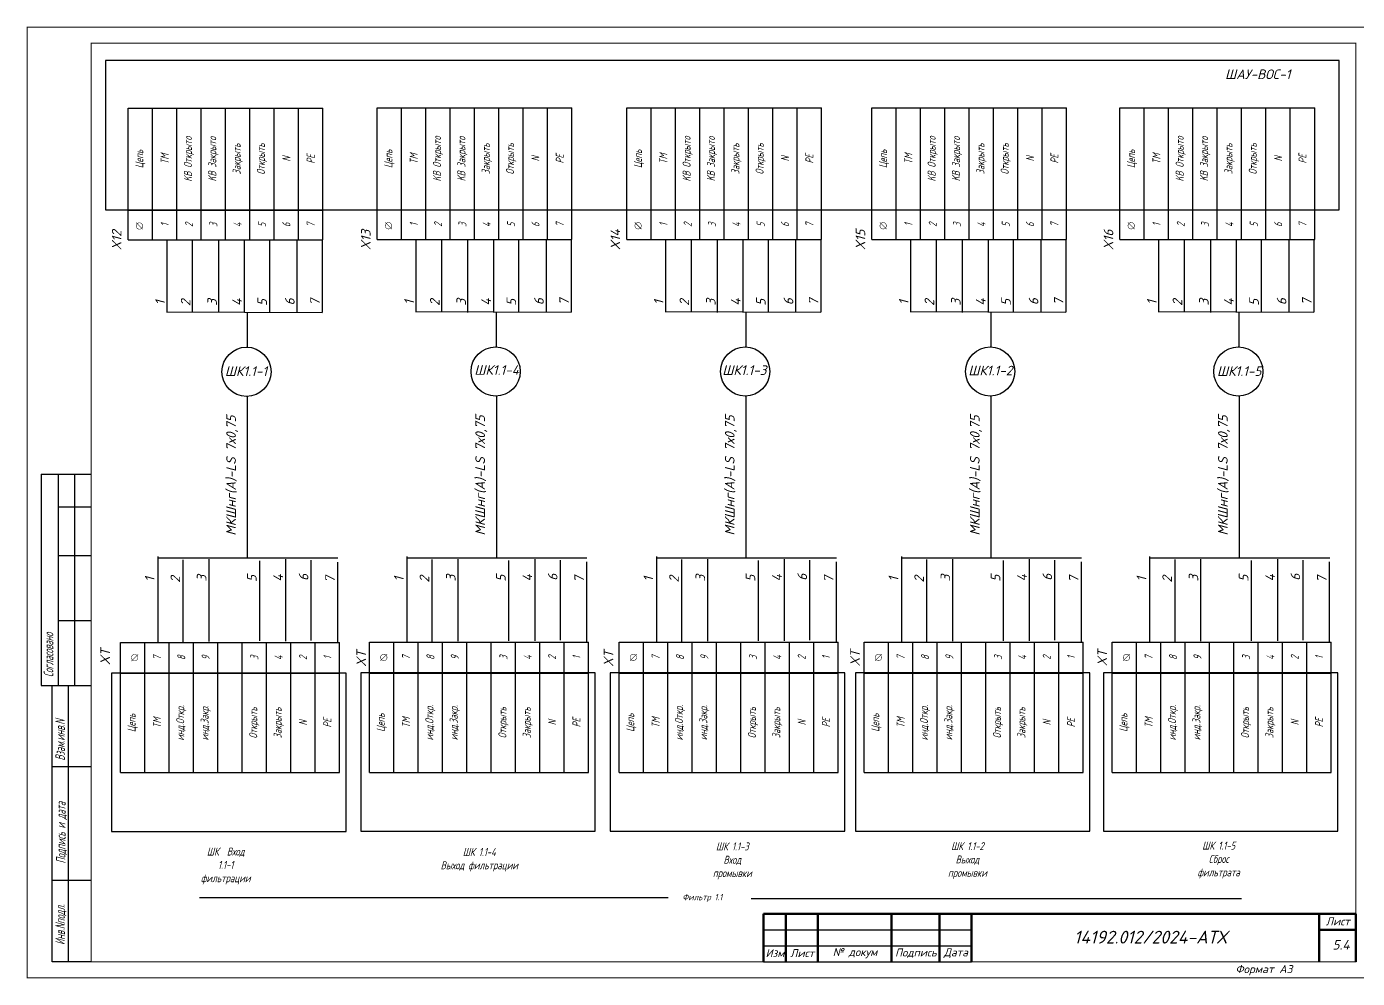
# Model space of a CAD drawing. Header units: millimetres. Extents: x 1510 to 10524, y 7125 to 13164.
# Drawn here: x 4775.1 to 5190.8, y 9587.5 to 9884.8 of the extents above; entities that cross this region are included whole.
import ezdxf
from ezdxf.enums import TextEntityAlignment as Align

# ---------------------------------------------------------------- set-up
doc = ezdxf.new("R2010")
doc.units = ezdxf.units.MM
doc.header["$LTSCALE"] = 4
doc.set_wipeout_variables(frame=1)
doc.linetypes.add('SolidLine', pattern=[0])
for name, color, linetype in [('G', 5, 'Continuous'), ('SYMS', 7, 'Continuous'), ('Вспомогательная', 1, 'Continuous'), ('Текст', 2, 'Continuous')]:
    doc.layers.add(name, color=color, linetype=linetype)
for name, color, linetype, lineweight in [('RAMKA', 7, 'Continuous', 25), ('SHTAMP', 7, 'SolidLine', 25), ('Основеая', 5, 'Continuous', 60)]:
    doc.layers.add(name, color=color, linetype=linetype, lineweight=lineweight)
doc.styles.add('COTES', font='cs_gost2304.shx', dxfattribs={"width": 0.75, "oblique": 15})
doc.styles.add('ISOCPEUR', font='isocpeui.ttf')
doc.styles.add('Simplex00.10.00', font='simplex.shx')
doc.styles.add('Simplex25.085.15', font='', dxfattribs={"width": 0.85, "oblique": 15, "height": 2.5})
doc.styles.add('ГОСТ', font='isocpeur.ttf', dxfattribs={"oblique": 15})
doc.styles.get('Simplex25.085.15').set_extended_font_data('GOST type A')

# ---------------------------------------------------------------- blocks, each defined once
blk = doc.blocks.new('Формат А3')
at = {"color": 0, "linetype": 'Continuous', "const_width": 0.3}
for points in [[(-420, 297), (0, 297), (0, 0), (-420, 0)], [(-400, 5), (-400, 292), (-5, 292), (-5, 5)]]:
    blk.add_lwpolyline(points, close=True, dxfattribs=at)
at = {"color": 0, "linetype": 'Continuous', "style": 'Simplex00.10.00', "oblique": 15}
blk.add_text('Формат А3', height=2.5, dxfattribs=at).set_placement((-33.67, 2.75), align=Align.MIDDLE_CENTER)
blk = doc.blocks.new('A$C73A268AF')
at = {"lineweight": 30}
for p, q in [((4.57, 157.46), (20.05, 157.46)), ((4.57, 157.46), (4.57, 91.46)), ((9.89, 157.46), (9.89, 91.46)), ((14.97, 157.46), (14.97, 91.46)), ((9.89, 147.31), (20.05, 147.31)), ((9.89, 132.08), (20.05, 132.08)), ((9.89, 111.77), (20.05, 111.77)), ((4.57, 91.46), (20.05, 91.46)), ((7.96, 5.15), (7.96, 91.46)), ((13.04, 5.15), (13.04, 91.46)), ((20.15, 66.08), (7.96, 66.08)), ((20.15, 30.54), (7.96, 30.54))]:
    blk.add_line(p, q, dxfattribs=at)
blk.add_lwpolyline([(20.15, 5.15), (7.96, 5.15)], dxfattribs=at)
at = {"layer": 'Вспомогательная', "color": 7}
for p, q in [((230.15, 15.15), (295.15, 15.15)), ((230.15, 10.15), (295.15, 10.15)), ((230.15, 5.15), (295.15, 5.15))]:
    blk.add_line(p, q, dxfattribs=at)
at = {"layer": 'Основеая', "color": 7}
for p, q in [((230.15, 20.15), (230.15, 5.15)), ((415.15, 20.15), (230.15, 20.15)), ((237.15, 20.15), (237.15, 5.15)), ((247.15, 20.15), (247.15, 5.15)), ((270.15, 20.15), (270.15, 5.15)), ((285.15, 20.15), (285.15, 5.15)), ((295.15, 20.15), (295.15, 5.15)), ((403.72, 20.15), (403.72, 5.15)), ((415.15, 20.15), (415.15, 5.15)), ((403.72, 15.15), (415.15, 15.15))]:
    blk.add_line(p, q, dxfattribs=at)
blk.add_blockref('Формат А3', (420.15, 0.15))
at = {"layer": 'RAMKA', "style": 'COTES', "oblique": 15, "width": 0.75}
for s, p in [('Согласовано', (8.35, 94.1)), ('Взам.инв.N', (11.94, 68.02)), ('Подпись и дата', (12.17, 35.86)), ('Инв.Nподл.', (11.97, 10.43))]:
    blk.add_text(s, height=3, rotation=90, dxfattribs=at).set_placement(p)
at = {"layer": 'Текст', "color": 7, "char_height": 2.5, "style": 'ГОСТ'}
for s, insert, width, attachment_point in [('{\\fISOCPEUR|b0|i0|c204|p34;Лист}', (413.32, 17.81), 11.4585, 6), ('{\\fISOCPEUR|b0|i0|c204|p34;Изм}', (233.75, 7.88), 7, 5), ('{\\fISOCPEUR|b0|i0|c204|p34;Лист}', (242.25, 7.88), 10, 5), ('{\\fISOCPEUR|b0|i0|c204|p34;№ докум}', (258.75, 7.88), 23, 5), ('{\\fISOCPEUR|b0|i0|c204|p34;Подпись}', (277.75, 7.88), 15, 5), ('{\\fISOCPEUR|b0|i0|c204|p34;Дата}', (290.25, 7.88), 10, 5)]:
    blk.add_mtext(s, dxfattribs=dict(at, insert=insert, width=width, attachment_point=attachment_point))
blk = doc.blocks.new('*T254')
at = {"color": 0, "linetype": 'ByBlock', "lineweight": -2, "transparency": 16777216}
for p, q in [((0, 0), (0, 41.14)), ((0, 41.14), (60.83, 41.14)), ((7.6, 0), (7.6, 41.14)), ((15.21, 0), (15.21, 41.14)), ((22.81, 0), (22.81, 41.14)), ((30.41, 0), (30.41, 41.14)), ((38.02, 0), (38.02, 41.14)), ((45.62, 0), (45.62, 41.14)), ((53.22, 0), (53.22, 41.14)), ((60.83, 0), (60.83, 41.14)), ((0, 9.29), (60.83, 9.29))]:
    blk.add_line(p, q, dxfattribs=at)
at = {"color": 0, "lineweight": -2, "transparency": 16777216}
blk.add_line((0, 0), (60.83, 0), dxfattribs=at)
at = {"color": 0, "linetype": 'Continuous', "lineweight": -2, "transparency": 16777216, "char_height": 2.5, "attachment_point": 5, "rotation": 90, "style": 'Simplex25.085.15'}
for s, insert, width in [('KB Открытo', (19.01, 25.21), 28.8496), ('KB Закрытo', (26.61, 25.21), 28.8496), ('Закрыть', (34.22, 25.21), 28.8496), ('Открыть', (41.82, 25.21), 28.8496), ('Цепь', (3.8, 25.21), 28.8496), ('TM', (11.41, 25.21), 28.8496), ('N', (49.42, 25.21), 28.8496), ('PE', (57.03, 25.21), 28.8496), ('1', (11.41, 4.64), 6.286), ('2', (19.01, 4.64), 6.286), ('3', (26.61, 4.64), 6.286), ('4', (34.22, 4.64), 6.286), ('5', (41.82, 4.64), 6.286), ('6', (49.42, 4.64), 6.286), ('7', (57.03, 4.64), 6.286)]:
    blk.add_mtext(s, dxfattribs=dict(at, insert=insert, width=width))
blk = doc.blocks.new('Клеммное соединение')
at = {"linetype": 'Continuous'}
blk.add_wipeout([(0, -1), (-0.44, -0.9), (-0.6, -0.8), (-0.71, -0.7), (-0.8, -0.6), (-0.87, -0.5), (-0.92, -0.4), (-0.95, -0.3), (-0.98, -0.2), (-0.99, -0.1), (-0.99, 0), (-0.99, 0.1), (-0.98, 0.2), (-0.95, 0.3), (-0.92, 0.4), (-0.87, 0.5), (-0.8, 0.6), (-0.71, 0.7), (-0.6, 0.8), (-0.44, 0.9), (0, 1), (0.44, 0.9), (0.6, 0.8), (0.71, 0.7), (0.8, 0.6), (0.87, 0.5), (0.92, 0.4), (0.95, 0.3), (0.98, 0.2), (0.99, 0.1), (1, 0), (0.99, -0.1), (0.98, -0.2), (0.95, -0.3), (0.92, -0.4), (0.87, -0.5), (0.8, -0.6), (0.71, -0.7), (0.6, -0.8), (0.44, -0.9)], dxfattribs=at)
at = {"color": 0, "linetype": 'Continuous', "lineweight": -2, "const_width": 0.15}
blk.add_lwpolyline([(-1.06, -1.06), (1.06, 1.06)], dxfattribs=at)
blk.add_lwpolyline([(-1, 0, 1), (1, 0, 1)], format="xyb", close=True, dxfattribs=at)
blk = doc.blocks.new('*T257')
at = {"color": 0, "linetype": 'ByBlock', "lineweight": -2, "transparency": 16777216}
for p, q in [((0, 0), (0, 40.67)), ((0, 40.67), (68.43, 40.67)), ((7.6, 0), (7.6, 40.67)), ((15.21, 0), (15.21, 40.67)), ((22.81, 0), (22.81, 40.67)), ((30.41, 0), (30.41, 40.67)), ((38.02, 0), (38.02, 40.67)), ((45.62, 0), (45.62, 40.67)), ((53.22, 0), (53.22, 40.67)), ((60.83, 0), (60.83, 40.67)), ((68.43, 0), (68.43, 40.67)), ((0, 31), (68.43, 31)), ((7.6, 0), (68.43, 0))]:
    blk.add_line(p, q, dxfattribs=at)
at = {"color": 0, "lineweight": -2, "transparency": 16777216}
blk.add_line((0, 0), (7.6, 0), dxfattribs=at)
at = {"color": 0, "linetype": 'Continuous', "lineweight": -2, "transparency": 16777216, "char_height": 2.5, "attachment_point": 5, "rotation": 90, "style": 'Simplex25.085.15'}
for s, insert, width in [('7', (11.41, 35.83), 6.6745), ('8', (19.01, 35.83), 6.6745), ('9', (26.61, 35.83), 6.6745), ('3', (41.82, 35.83), 6.6745), ('4', (49.42, 35.83), 6.6745), ('2', (57.03, 35.83), 6.6745), ('1', (64.63, 35.83), 6.6745), ('Цепь', (3.8, 15.5), 27.9958), ('TM', (11.41, 15.5), 27.9958), ('инд.Откр.', (19.01, 15.5), 27.9958), ('инд.Закр.', (26.61, 15.5), 27.9958), ('Открыть', (41.82, 15.5), 27.9958), ('Закрыть', (49.42, 15.5), 27.9958), ('N', (57.03, 15.5), 27.9958), ('PE', (64.63, 15.5), 27.9958)]:
    blk.add_mtext(s, dxfattribs=dict(at, insert=insert, width=width))
blk = doc.blocks.new('*T320')
at = {"color": 0, "linetype": 'ByBlock', "lineweight": -2, "transparency": 16777216}
for p, q in [((0, 0), (0, 41.14)), ((0, 41.14), (60.83, 41.14)), ((7.6, 0), (7.6, 41.14)), ((15.21, 0), (15.21, 41.14)), ((22.81, 0), (22.81, 41.14)), ((30.41, 0), (30.41, 41.14)), ((38.02, 0), (38.02, 41.14)), ((45.62, 0), (45.62, 41.14)), ((53.22, 0), (53.22, 41.14)), ((60.83, 0), (60.83, 41.14)), ((0, 9.29), (60.83, 9.29))]:
    blk.add_line(p, q, dxfattribs=at)
at = {"color": 0, "lineweight": -2, "transparency": 16777216}
blk.add_line((0, 0), (60.83, 0), dxfattribs=at)
at = {"color": 0, "linetype": 'Continuous', "lineweight": -2, "transparency": 16777216, "char_height": 2.5, "attachment_point": 5, "rotation": 90, "style": 'Simplex25.085.15'}
for s, insert, width in [('KB Открытo', (19.01, 25.21), 28.8496), ('KB Закрытo', (26.61, 25.21), 28.8496), ('Закрыть', (34.22, 25.21), 28.8496), ('Открыть', (41.82, 25.21), 28.8496), ('Цепь', (3.8, 25.21), 28.8496), ('TM', (11.41, 25.21), 28.8496), ('N', (49.42, 25.21), 28.8496), ('PE', (57.03, 25.21), 28.8496), ('1', (11.41, 4.64), 6.286), ('2', (19.01, 4.64), 6.286), ('3', (26.61, 4.64), 6.286), ('4', (34.22, 4.64), 6.286), ('5', (41.82, 4.64), 6.286), ('6', (49.42, 4.64), 6.286), ('7', (57.03, 4.64), 6.286)]:
    blk.add_mtext(s, dxfattribs=dict(at, insert=insert, width=width))
blk = doc.blocks.new('*T321')
at = {"color": 0, "linetype": 'ByBlock', "lineweight": -2, "transparency": 16777216}
for p, q in [((0, 0), (0, 40.67)), ((0, 40.67), (68.43, 40.67)), ((7.6, 0), (7.6, 40.67)), ((15.21, 0), (15.21, 40.67)), ((22.81, 0), (22.81, 40.67)), ((30.41, 0), (30.41, 40.67)), ((38.02, 0), (38.02, 40.67)), ((45.62, 0), (45.62, 40.67)), ((53.22, 0), (53.22, 40.67)), ((60.83, 0), (60.83, 40.67)), ((68.43, 0), (68.43, 40.67)), ((0, 31), (68.43, 31)), ((7.6, 0), (68.43, 0))]:
    blk.add_line(p, q, dxfattribs=at)
at = {"color": 0, "lineweight": -2, "transparency": 16777216}
blk.add_line((0, 0), (7.6, 0), dxfattribs=at)
at = {"color": 0, "linetype": 'Continuous', "lineweight": -2, "transparency": 16777216, "char_height": 2.5, "attachment_point": 5, "rotation": 90, "style": 'Simplex25.085.15'}
for s, insert, width in [('7', (11.41, 35.83), 6.6745), ('8', (19.01, 35.83), 6.6745), ('9', (26.61, 35.83), 6.6745), ('3', (41.82, 35.83), 6.6745), ('4', (49.42, 35.83), 6.6745), ('2', (57.03, 35.83), 6.6745), ('1', (64.63, 35.83), 6.6745), ('Цепь', (3.8, 15.5), 27.9958), ('TM', (11.41, 15.5), 27.9958), ('инд.Откр.', (19.01, 15.5), 27.9958), ('инд.Закр.', (26.61, 15.5), 27.9958), ('Открыть', (41.82, 15.5), 27.9958), ('Закрыть', (49.42, 15.5), 27.9958), ('N', (57.03, 15.5), 27.9958), ('PE', (64.63, 15.5), 27.9958)]:
    blk.add_mtext(s, dxfattribs=dict(at, insert=insert, width=width))
blk = doc.blocks.new('*T322')
at = {"color": 0, "linetype": 'ByBlock', "lineweight": -2, "transparency": 16777216}
for p, q in [((0, 0), (0, 41.14)), ((0, 41.14), (60.83, 41.14)), ((7.6, 0), (7.6, 41.14)), ((15.21, 0), (15.21, 41.14)), ((22.81, 0), (22.81, 41.14)), ((30.41, 0), (30.41, 41.14)), ((38.02, 0), (38.02, 41.14)), ((45.62, 0), (45.62, 41.14)), ((53.22, 0), (53.22, 41.14)), ((60.83, 0), (60.83, 41.14)), ((0, 9.29), (60.83, 9.29))]:
    blk.add_line(p, q, dxfattribs=at)
at = {"color": 0, "lineweight": -2, "transparency": 16777216}
blk.add_line((0, 0), (60.83, 0), dxfattribs=at)
at = {"color": 0, "linetype": 'Continuous', "lineweight": -2, "transparency": 16777216, "char_height": 2.5, "attachment_point": 5, "rotation": 90, "style": 'Simplex25.085.15'}
for s, insert, width in [('KB Открытo', (19.01, 25.21), 28.8496), ('KB Закрытo', (26.61, 25.21), 28.8496), ('Закрыть', (34.22, 25.21), 28.8496), ('Открыть', (41.82, 25.21), 28.8496), ('Цепь', (3.8, 25.21), 28.8496), ('TM', (11.41, 25.21), 28.8496), ('N', (49.42, 25.21), 28.8496), ('PE', (57.03, 25.21), 28.8496), ('1', (11.41, 4.64), 6.286), ('2', (19.01, 4.64), 6.286), ('3', (26.61, 4.64), 6.286), ('4', (34.22, 4.64), 6.286), ('5', (41.82, 4.64), 6.286), ('6', (49.42, 4.64), 6.286), ('7', (57.03, 4.64), 6.286)]:
    blk.add_mtext(s, dxfattribs=dict(at, insert=insert, width=width))
blk = doc.blocks.new('*T323')
at = {"color": 0, "linetype": 'ByBlock', "lineweight": -2, "transparency": 16777216}
for p, q in [((0, 0), (0, 40.67)), ((0, 40.67), (68.43, 40.67)), ((7.6, 0), (7.6, 40.67)), ((15.21, 0), (15.21, 40.67)), ((22.81, 0), (22.81, 40.67)), ((30.41, 0), (30.41, 40.67)), ((38.02, 0), (38.02, 40.67)), ((45.62, 0), (45.62, 40.67)), ((53.22, 0), (53.22, 40.67)), ((60.83, 0), (60.83, 40.67)), ((68.43, 0), (68.43, 40.67)), ((0, 31), (68.43, 31)), ((7.6, 0), (68.43, 0))]:
    blk.add_line(p, q, dxfattribs=at)
at = {"color": 0, "lineweight": -2, "transparency": 16777216}
blk.add_line((0, 0), (7.6, 0), dxfattribs=at)
at = {"color": 0, "linetype": 'Continuous', "lineweight": -2, "transparency": 16777216, "char_height": 2.5, "attachment_point": 5, "rotation": 90, "style": 'Simplex25.085.15'}
for s, insert, width in [('7', (11.41, 35.83), 6.6745), ('8', (19.01, 35.83), 6.6745), ('9', (26.61, 35.83), 6.6745), ('3', (41.82, 35.83), 6.6745), ('4', (49.42, 35.83), 6.6745), ('2', (57.03, 35.83), 6.6745), ('1', (64.63, 35.83), 6.6745), ('Цепь', (3.8, 15.5), 27.9958), ('TM', (11.41, 15.5), 27.9958), ('инд.Откр.', (19.01, 15.5), 27.9958), ('инд.Закр.', (26.61, 15.5), 27.9958), ('Открыть', (41.82, 15.5), 27.9958), ('Закрыть', (49.42, 15.5), 27.9958), ('N', (57.03, 15.5), 27.9958), ('PE', (64.63, 15.5), 27.9958)]:
    blk.add_mtext(s, dxfattribs=dict(at, insert=insert, width=width))
blk = doc.blocks.new('*T324')
at = {"color": 0, "linetype": 'ByBlock', "lineweight": -2, "transparency": 16777216}
for p, q in [((0, 0), (0, 41.14)), ((0, 41.14), (60.83, 41.14)), ((7.6, 0), (7.6, 41.14)), ((15.21, 0), (15.21, 41.14)), ((22.81, 0), (22.81, 41.14)), ((30.41, 0), (30.41, 41.14)), ((38.02, 0), (38.02, 41.14)), ((45.62, 0), (45.62, 41.14)), ((53.22, 0), (53.22, 41.14)), ((60.83, 0), (60.83, 41.14)), ((0, 9.29), (60.83, 9.29))]:
    blk.add_line(p, q, dxfattribs=at)
at = {"color": 0, "lineweight": -2, "transparency": 16777216}
blk.add_line((0, 0), (60.83, 0), dxfattribs=at)
at = {"color": 0, "linetype": 'Continuous', "lineweight": -2, "transparency": 16777216, "char_height": 2.5, "attachment_point": 5, "rotation": 90, "style": 'Simplex25.085.15'}
for s, insert, width in [('KB Открытo', (19.01, 25.21), 28.8496), ('KB Закрытo', (26.61, 25.21), 28.8496), ('Закрыть', (34.22, 25.21), 28.8496), ('Открыть', (41.82, 25.21), 28.8496), ('Цепь', (3.8, 25.21), 28.8496), ('TM', (11.41, 25.21), 28.8496), ('N', (49.42, 25.21), 28.8496), ('PE', (57.03, 25.21), 28.8496), ('1', (11.41, 4.64), 6.286), ('2', (19.01, 4.64), 6.286), ('3', (26.61, 4.64), 6.286), ('4', (34.22, 4.64), 6.286), ('5', (41.82, 4.64), 6.286), ('6', (49.42, 4.64), 6.286), ('7', (57.03, 4.64), 6.286)]:
    blk.add_mtext(s, dxfattribs=dict(at, insert=insert, width=width))
blk = doc.blocks.new('*T325')
at = {"color": 0, "linetype": 'ByBlock', "lineweight": -2, "transparency": 16777216}
for p, q in [((0, 0), (0, 40.67)), ((0, 40.67), (68.43, 40.67)), ((7.6, 0), (7.6, 40.67)), ((15.21, 0), (15.21, 40.67)), ((22.81, 0), (22.81, 40.67)), ((30.41, 0), (30.41, 40.67)), ((38.02, 0), (38.02, 40.67)), ((45.62, 0), (45.62, 40.67)), ((53.22, 0), (53.22, 40.67)), ((60.83, 0), (60.83, 40.67)), ((68.43, 0), (68.43, 40.67)), ((0, 31), (68.43, 31)), ((7.6, 0), (68.43, 0))]:
    blk.add_line(p, q, dxfattribs=at)
at = {"color": 0, "lineweight": -2, "transparency": 16777216}
blk.add_line((0, 0), (7.6, 0), dxfattribs=at)
at = {"color": 0, "linetype": 'Continuous', "lineweight": -2, "transparency": 16777216, "char_height": 2.5, "attachment_point": 5, "rotation": 90, "style": 'Simplex25.085.15'}
for s, insert, width in [('7', (11.41, 35.83), 6.6745), ('8', (19.01, 35.83), 6.6745), ('9', (26.61, 35.83), 6.6745), ('3', (41.82, 35.83), 6.6745), ('4', (49.42, 35.83), 6.6745), ('2', (57.03, 35.83), 6.6745), ('1', (64.63, 35.83), 6.6745), ('Цепь', (3.8, 15.5), 27.9958), ('TM', (11.41, 15.5), 27.9958), ('инд.Откр.', (19.01, 15.5), 27.9958), ('инд.Закр.', (26.61, 15.5), 27.9958), ('Открыть', (41.82, 15.5), 27.9958), ('Закрыть', (49.42, 15.5), 27.9958), ('N', (57.03, 15.5), 27.9958), ('PE', (64.63, 15.5), 27.9958)]:
    blk.add_mtext(s, dxfattribs=dict(at, insert=insert, width=width))
blk = doc.blocks.new('*T326')
at = {"color": 0, "linetype": 'ByBlock', "lineweight": -2, "transparency": 16777216}
for p, q in [((0, 0), (0, 41.14)), ((0, 41.14), (60.83, 41.14)), ((7.6, 0), (7.6, 41.14)), ((15.21, 0), (15.21, 41.14)), ((22.81, 0), (22.81, 41.14)), ((30.41, 0), (30.41, 41.14)), ((38.02, 0), (38.02, 41.14)), ((45.62, 0), (45.62, 41.14)), ((53.22, 0), (53.22, 41.14)), ((60.83, 0), (60.83, 41.14)), ((0, 9.29), (60.83, 9.29))]:
    blk.add_line(p, q, dxfattribs=at)
at = {"color": 0, "lineweight": -2, "transparency": 16777216}
blk.add_line((0, 0), (60.83, 0), dxfattribs=at)
at = {"color": 0, "linetype": 'Continuous', "lineweight": -2, "transparency": 16777216, "char_height": 2.5, "attachment_point": 5, "rotation": 90, "style": 'Simplex25.085.15'}
for s, insert, width in [('KB Открытo', (19.01, 25.21), 28.8496), ('KB Закрытo', (26.61, 25.21), 28.8496), ('Закрыть', (34.22, 25.21), 28.8496), ('Открыть', (41.82, 25.21), 28.8496), ('Цепь', (3.8, 25.21), 28.8496), ('TM', (11.41, 25.21), 28.8496), ('N', (49.42, 25.21), 28.8496), ('PE', (57.03, 25.21), 28.8496), ('1', (11.41, 4.64), 6.286), ('2', (19.01, 4.64), 6.286), ('3', (26.61, 4.64), 6.286), ('4', (34.22, 4.64), 6.286), ('5', (41.82, 4.64), 6.286), ('6', (49.42, 4.64), 6.286), ('7', (57.03, 4.64), 6.286)]:
    blk.add_mtext(s, dxfattribs=dict(at, insert=insert, width=width))
blk = doc.blocks.new('*T327')
at = {"color": 0, "linetype": 'ByBlock', "lineweight": -2, "transparency": 16777216}
for p, q in [((0, 0), (0, 40.67)), ((0, 40.67), (68.43, 40.67)), ((7.6, 0), (7.6, 40.67)), ((15.21, 0), (15.21, 40.67)), ((22.81, 0), (22.81, 40.67)), ((30.41, 0), (30.41, 40.67)), ((38.02, 0), (38.02, 40.67)), ((45.62, 0), (45.62, 40.67)), ((53.22, 0), (53.22, 40.67)), ((60.83, 0), (60.83, 40.67)), ((68.43, 0), (68.43, 40.67)), ((0, 31), (68.43, 31)), ((7.6, 0), (68.43, 0))]:
    blk.add_line(p, q, dxfattribs=at)
at = {"color": 0, "lineweight": -2, "transparency": 16777216}
blk.add_line((0, 0), (7.6, 0), dxfattribs=at)
at = {"color": 0, "linetype": 'Continuous', "lineweight": -2, "transparency": 16777216, "char_height": 2.5, "attachment_point": 5, "rotation": 90, "style": 'Simplex25.085.15'}
for s, insert, width in [('7', (11.41, 35.83), 6.6745), ('8', (19.01, 35.83), 6.6745), ('9', (26.61, 35.83), 6.6745), ('3', (41.82, 35.83), 6.6745), ('4', (49.42, 35.83), 6.6745), ('2', (57.03, 35.83), 6.6745), ('1', (64.63, 35.83), 6.6745), ('Цепь', (3.8, 15.5), 27.9958), ('TM', (11.41, 15.5), 27.9958), ('инд.Откр.', (19.01, 15.5), 27.9958), ('инд.Закр.', (26.61, 15.5), 27.9958), ('Открыть', (41.82, 15.5), 27.9958), ('Закрыть', (49.42, 15.5), 27.9958), ('N', (57.03, 15.5), 27.9958), ('PE', (64.63, 15.5), 27.9958)]:
    blk.add_mtext(s, dxfattribs=dict(at, insert=insert, width=width))

msp = doc.modelspace()

# ---------------------------------------------------------------- linework, layer by layer
at = {"color": 7, "ltscale": 0.2}
for p, q in [((4975.49, 9612.69), (4829.09, 9612.69)), ((5001.45, 9612.52), (5154.63, 9612.52))]:
    msp.add_line(p, q, dxfattribs=at)
at = {"ltscale": 1.2}
msp.add_lwpolyline([(4799.79, 9827.59), (5185.09, 9827.59), (5185.09, 9874.23), (4799.79, 9874.23)], close=True, dxfattribs=at)
at = {"linetype": 'Continuous', "ltscale": 0.2}
for points in [[(4801.7, 9633.43), (4874.94, 9633.43), (4874.94, 9682.92), (4801.7, 9682.92)], [(4879.51, 9633.5), (4952.75, 9633.5), (4952.75, 9682.98), (4879.51, 9682.98)], [(4957.46, 9633.5), (5030.7, 9633.5), (5030.7, 9682.98), (4957.46, 9682.98)], [(5034.01, 9633.5), (5107.24, 9633.5), (5107.24, 9682.98), (5034.01, 9682.98)], [(5111.49, 9633.5), (5184.73, 9633.5), (5184.73, 9682.98), (5111.49, 9682.98)]]:
    msp.add_lwpolyline(points, close=True, dxfattribs=at)
at = {"layer": 'G', "color": 0}
for p, q in [((4844.1, 9784.69), (4844.14, 9795.68)), ((4921.91, 9784.76), (4921.95, 9795.75)), ((4999.86, 9784.76), (4999.9, 9795.75)), ((5076.41, 9784.76), (5076.45, 9795.75)), ((5153.89, 9784.76), (5153.93, 9795.75)), ((4844.05, 9769.34), (4844.05, 9718.86)), ((4921.86, 9769.41), (4921.86, 9718.93)), ((4999.81, 9769.41), (4999.81, 9718.93)), ((5076.35, 9769.41), (5076.35, 9718.93)), ((5153.83, 9769.41), (5153.83, 9718.93))]:
    msp.add_line(p, q, dxfattribs=at)
at = {"layer": 'SYMS', "linetype": 'Continuous', "ltscale": 0.2}
for p, q in [((4818.92, 9818.26), (4818.92, 9795.57)), ((4826.9, 9818.24), (4826.9, 9795.56)), ((4835.09, 9818.16), (4835.09, 9795.48)), ((4843.12, 9818.16), (4843.12, 9795.48)), ((4850.98, 9818.11), (4850.98, 9795.42)), ((4859.59, 9818.32), (4859.59, 9795.64)), ((4867.45, 9818.27), (4867.45, 9795.58)), ((4896.73, 9818.32), (4896.73, 9795.64)), ((4904.71, 9818.31), (4904.71, 9795.62)), ((4912.9, 9818.23), (4912.9, 9795.55)), ((4920.93, 9818.23), (4920.93, 9795.55)), ((4928.79, 9818.17), (4928.79, 9795.49)), ((4937.4, 9818.39), (4937.4, 9795.7)), ((4945.26, 9818.33), (4945.26, 9795.65)), ((4974.68, 9818.32), (4974.68, 9795.64)), ((4982.67, 9818.31), (4982.67, 9795.62)), ((4990.85, 9818.23), (4990.85, 9795.55)), ((4998.88, 9818.23), (4998.88, 9795.55)), ((5006.74, 9818.17), (5006.74, 9795.49)), ((5015.35, 9818.39), (5015.35, 9795.7)), ((5023.21, 9818.33), (5023.21, 9795.65)), ((5051.22, 9818.32), (5051.22, 9795.64)), ((5059.21, 9818.31), (5059.21, 9795.62)), ((5067.4, 9818.23), (5067.4, 9795.55)), ((5075.43, 9818.23), (5075.43, 9795.55)), ((5083.28, 9818.17), (5083.28, 9795.49)), ((5091.9, 9818.39), (5091.9, 9795.7)), ((5099.75, 9818.33), (5099.75, 9795.65)), ((5128.7, 9818.32), (5128.7, 9795.64)), ((5136.69, 9818.31), (5136.69, 9795.62)), ((5144.88, 9818.23), (5144.88, 9795.55)), ((5152.91, 9818.23), (5152.91, 9795.55)), ((5160.76, 9818.17), (5160.76, 9795.49)), ((5169.38, 9818.39), (5169.38, 9795.7)), ((5177.23, 9818.33), (5177.23, 9795.65)), ((4816.09, 9719.27), (4816.09, 9692.53)), ((4823.95, 9718.3), (4823.95, 9692.69)), ((4832.03, 9718.46), (4832.03, 9692.77)), ((4856.03, 9718.46), (4856.03, 9692.85)), ((4893.9, 9719.33), (4893.9, 9692.59)), ((4901.76, 9718.37), (4901.76, 9692.76)), ((4909.84, 9718.53), (4909.84, 9692.83)), ((4933.84, 9718.53), (4933.84, 9692.92)), ((4971.85, 9719.33), (4971.85, 9692.59)), ((4979.71, 9718.37), (4979.71, 9692.76)), ((4987.79, 9718.53), (4987.79, 9692.83)), ((5011.79, 9718.53), (5011.79, 9692.92)), ((5048.4, 9719.33), (5048.4, 9692.59)), ((5056.25, 9718.37), (5056.25, 9692.76)), ((5064.34, 9718.53), (5064.34, 9692.83)), ((5088.33, 9718.53), (5088.33, 9692.92)), ((5125.88, 9719.33), (5125.88, 9692.59)), ((5133.74, 9718.37), (5133.74, 9692.76)), ((5141.82, 9718.53), (5141.82, 9692.83)), ((5165.81, 9718.53), (5165.81, 9692.92)), ((4847.84, 9717.98), (4847.84, 9692.93)), ((4863.94, 9718.14), (4863.94, 9693.09)), ((4872.2, 9717.54), (4872.2, 9692.49)), ((4925.65, 9718.04), (4925.65, 9693)), ((4941.75, 9718.21), (4941.75, 9693.16)), ((4950.01, 9717.61), (4950.01, 9692.56)), ((5003.6, 9718.04), (5003.6, 9693)), ((5019.71, 9718.21), (5019.71, 9693.16)), ((5027.96, 9717.61), (5027.96, 9692.56)), ((5080.14, 9718.04), (5080.14, 9693)), ((5096.25, 9718.21), (5096.25, 9693.16)), ((5104.5, 9717.61), (5104.5, 9692.56)), ((5157.63, 9718.04), (5157.63, 9693)), ((5173.73, 9718.21), (5173.73, 9693.16)), ((5181.98, 9717.61), (5181.98, 9692.56))]:
    msp.add_line(p, q, dxfattribs=at)
at = {"layer": 'SYMS', "linetype": 'Continuous', "lineweight": 30, "ltscale": 0.2}
for points in [[(4818.9, 9795.75), (4867.45, 9795.58), (4867.45, 9795.58)], [(4896.71, 9795.82), (4945.26, 9795.65), (4945.26, 9795.65)], [(4974.66, 9795.82), (5023.21, 9795.65), (5023.21, 9795.65)], [(5051.2, 9795.82), (5099.75, 9795.65), (5099.75, 9795.65)], [(5128.69, 9795.82), (5177.23, 9795.65), (5177.23, 9795.65)], [(4816.09, 9718.86), (4872.36, 9718.86), (4872.36, 9718.86)], [(4893.9, 9718.93), (4950.17, 9718.93), (4950.17, 9718.93)], [(4971.85, 9718.93), (5028.12, 9718.93), (5028.12, 9718.93)], [(5048.4, 9718.93), (5104.67, 9718.93), (5104.67, 9718.93)], [(5125.88, 9718.93), (5182.15, 9718.93), (5182.15, 9718.93)]]:
    msp.add_lwpolyline(points, dxfattribs=at)
at = {"layer": 'SYMS', "linetype": 'Continuous', "ltscale": 0.2}
for centre in [(4843.83, 9777.02), (4921.64, 9777.08), (4999.59, 9777.08), (5076.13, 9777.08), (5153.62, 9777.08)]:
    msp.add_circle(centre, 7.68, dxfattribs=at)

# ---------------------------------------------------------------- block references
at = {"ltscale": 1.2}
msp.add_blockref('A$C73A268AF', (4775.14, 9587.53), dxfattribs=at)
for name, p in [('*T254', (4806.85, 9818.24)), ('*T320', (4884.66, 9818.3)), ('*T322', (4962.62, 9818.3)), ('*T324', (5039.16, 9818.3)), ('*T326', (5116.64, 9818.3)), ('*T257', (4804.45, 9651.82)), ('*T321', (4882.26, 9651.89)), ('*T323', (4960.21, 9651.89)), ('*T325', (5036.75, 9651.89)), ('*T327', (5114.23, 9651.89))]:
    msp.add_blockref(name, p)

# ---------------------------------------------------------------- texts
at = {"style": 'Simplex25.085.15', "oblique": 15, "width": 1.083459}
msp.add_text('Фильтр 1.1', height=1.961, dxfattribs=at).set_placement((4979.96, 9611.94))
at = {"layer": 'SHTAMP', "color": 0, "style": 'ISOCPEUR'}
msp.add_text('14192.012/2024-АТХ', height=4, dxfattribs=at).set_placement((5126.13, 9598.41), align=Align.CENTER)
at = {"layer": 'SYMS', "linetype": 'Continuous', "ltscale": 0.2, "style": 'ГОСТ', "oblique": 15}
for s, p in [('ШАУ-ВОС-1', (5149.47, 9868.44)), ('ШК1.1-1', (4837.07, 9775.69)), ('ШК1.1-4', (4914.99, 9776.07)), ('ШК1.1-3', (4992.44, 9776.02)), ('ШК1.1-2', (5069.28, 9775.9)), ('ШК1.1-5', (5146.96, 9775.72))]:
    msp.add_text(s, height=3, dxfattribs=at).set_placement(p)
for s, p in [('X12', (4804.77, 9814.95)), ('X13', (4882.58, 9815.02)), ('X14', (4960.54, 9815.02)), ('X15', (5037.08, 9815.02)), ('X16', (5114.56, 9815.02)), ('1', (4818.32, 9797.81)), ('2', (4826.31, 9797.53)), ('3', (4834.57, 9797.63)), ('4', (4842.39, 9797.59)), ('5', (4850.24, 9797.54)), ('6', (4858.86, 9797.75)), ('7', (4866.71, 9797.7)), ('1', (4896.13, 9797.88)), ('2', (4904.13, 9797.59)), ('3', (4912.38, 9797.69)), ('4', (4920.2, 9797.66)), ('5', (4928.05, 9797.6)), ('6', (4936.67, 9797.82)), ('7', (4944.52, 9797.76)), ('1', (4974.08, 9797.88)), ('2', (4982.08, 9797.59)), ('3', (4990.33, 9797.69)), ('4', (4998.15, 9797.66)), ('5', (5006, 9797.6)), ('6', (5014.62, 9797.82)), ('7', (5022.47, 9797.76)), ('1', (5050.62, 9797.88)), ('2', (5058.62, 9797.59)), ('3', (5066.87, 9797.69)), ('4', (5074.69, 9797.66)), ('5', (5082.55, 9797.6)), ('6', (5091.16, 9797.82)), ('7', (5099.02, 9797.76)), ('1', (5128.1, 9797.88)), ('2', (5136.1, 9797.59)), ('3', (5144.36, 9797.69)), ('4', (5152.17, 9797.66)), ('5', (5160.03, 9797.6)), ('6', (5168.64, 9797.82)), ('7', (5176.5, 9797.76)), ('МКШнг(А)-LS 7х0,75', (4840.5, 9725.81)), ('МКШнг(А)-LS 7х0,75', (4918.31, 9725.87)), ('МКШнг(А)-LS 7х0,75', (4996.26, 9725.87)), ('МКШнг(А)-LS 7х0,75', (5072.81, 9725.87)), ('МКШнг(А)-LS 7х0,75', (5150.29, 9725.87)), ('5', (4924.79, 9711.42)), ('6', (4940.96, 9711.75)), ('5', (5002.74, 9711.42)), ('6', (5018.91, 9711.75)), ('5', (5079.29, 9711.42)), ('6', (5095.46, 9711.75)), ('5', (5156.77, 9711.42)), ('6', (5172.94, 9711.75)), ('1', (4815.09, 9711.39)), ('2', (4823.09, 9711.11)), ('3', (4831.31, 9711.45)), ('5', (4846.98, 9711.35)), ('4', (4855.23, 9711.45)), ('6', (4863.15, 9711.69)), ('7', (4871.4, 9711.09)), ('1', (4892.9, 9711.46)), ('2', (4900.9, 9711.18)), ('3', (4909.12, 9711.51)), ('4', (4933.04, 9711.52)), ('7', (4949.21, 9711.15)), ('1', (4970.85, 9711.46)), ('2', (4978.85, 9711.18)), ('3', (4987.07, 9711.51)), ('4', (5011, 9711.52)), ('7', (5027.17, 9711.15)), ('1', (5047.4, 9711.46)), ('2', (5055.4, 9711.18)), ('3', (5063.62, 9711.51)), ('4', (5087.54, 9711.52)), ('7', (5103.71, 9711.15)), ('1', (5124.88, 9711.46)), ('2', (5132.88, 9711.18)), ('3', (5141.1, 9711.51)), ('4', (5165.02, 9711.52)), ('7', (5181.19, 9711.15)), ('XT', (4801.18, 9685.4)), ('XT', (4881.16, 9684.85)), ('XT', (4958.39, 9684.87)), ('XT', (5035.41, 9684.99)), ('XT', (5112.62, 9685.04))]:
    msp.add_text(s, height=3, rotation=90, dxfattribs=at).set_placement(p)
at = {"layer": 'SYMS', "color": 7, "linetype": 'Continuous', "ltscale": 0.2, "style": 'ГОСТ', "oblique": 15}
msp.add_text('5.4', height=3, dxfattribs=at).set_placement((5183.04, 9596.52))
at = {"layer": 'SYMS', "linetype": 'Continuous', "char_height": 2.5, "attachment_point": 2}
for s, insert, width in [('{\\Fsimplex|c204;\\Q15;\\W0.75;\\C0;ШК  Вход 1.1-1 фильтрации}', (4837.31, 9628.4), 16.2192), ('{\\Fsimplex|c204;\\Q15;\\W0.75;\\C0;ШК 1.1-4\\PВыход фильтрации}', (4916.53, 9628.27), 27.2347), ('{\\Fsimplex|c204;\\Q15;\\W0.75;\\C0;ШК 1.1-3\\PВход промывки}', (4995.56, 9630), 16.2192), ('{\\Fsimplex|c204;\\Q15;\\W0.75;\\C0;ШК 1.1-2 Выход промывки}', (5069, 9630.09), 16.2192), ('{\\Fsimplex|c204;\\Q15;\\W0.75;\\C0;ШК 1.1-5\\PСброс фильтрата}', (5147.47, 9630.25), 16.2192)]:
    msp.add_mtext(s, dxfattribs=dict(at, insert=insert, width=width))

# ---------------------------------------------------------------- next in the draw order: block references
for p, rotation in [((4810.38, 9822.55), 90), ((4888.19, 9822.62), 90), ((4966.14, 9822.62), 90), ((5042.68, 9822.62), 90), ((5120.16, 9822.62), 90), ((4808.9, 9687.71), 180), ((4886.71, 9687.78), 180), ((4964.66, 9687.78), 180), ((5041.21, 9687.78), 180), ((5118.69, 9687.78), 180)]:
    msp.add_blockref('Клеммное соединение', p, dxfattribs=dict(rotation=rotation))

doc.saveas('drawing.dxf')
